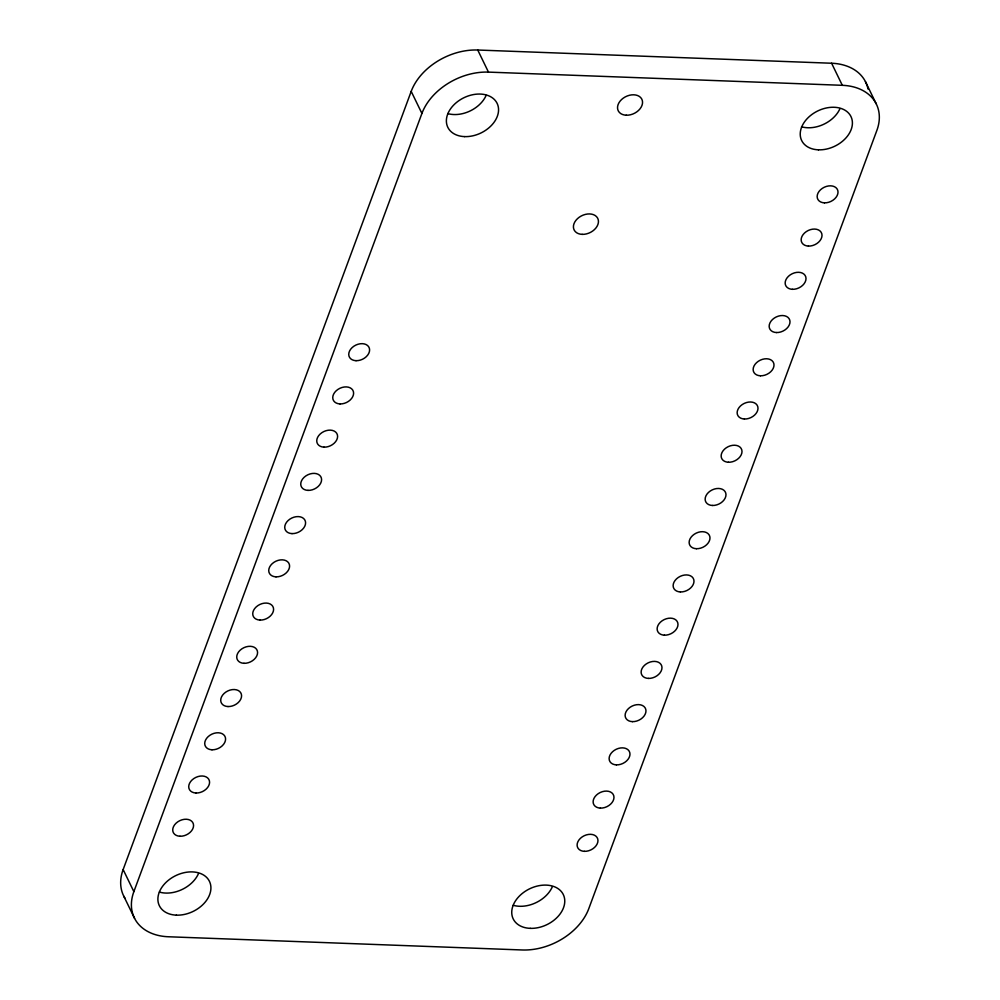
<?xml version="1.0" encoding="UTF-8"?>
<svg xmlns="http://www.w3.org/2000/svg" width="1000" height="1000" viewBox="0 0 1000 1000"><rect width="100%" height="100%" fill="white"/><g stroke="black" fill="none" stroke-linecap="round" stroke-linejoin="round"><path stroke-width="1.5" d="M125.125 898.538A55.688 39.787 -25.9 0 1 123.138 869.562L411.2 91.375A55.688 39.787 -25.9 0 1 477.75 50.025L831.6 63.238A55.688 39.787 -25.9 0 1 868.012 89.038M133.863 891.637L421.912 113.45A55.688 39.787 -25.9 0 1 488.462 72.112L842.312 85.312A55.688 39.787 -25.9 0 1 876.862 130.438L588.8 908.625A55.688 39.787 -25.9 0 1 522.25 949.975L168.4 936.762A55.688 39.787 -25.9 0 1 133.863 891.637L123.138 869.562M865.438 81.65L876.162 103.725M831.6 63.238L842.312 85.312M477.75 50.025L488.462 72.112M411.2 91.375L421.912 113.45M123.837 896.275L134.562 918.35M198.475 873.612A27.837 19.887 -25.9 0 1 159.412 892.087M552.325 886.812A27.837 19.887 -25.9 0 1 513.263 905.3M486.138 95.388A27.4 19.575 -25.9 0 1 447.7 113.575M839.987 108.6A27.4 19.575 -25.9 0 1 801.55 126.788M244 663.312A10.962 7.837 -25.9 0 0 257.337 650.875A10.962 7.837 -25.9 0 0 240.113 650.225A10.962 7.837 -25.9 0 0 244 663.312M260 620.087A10.962 7.837 -25.9 0 0 273.35 607.638A10.962 7.837 -25.9 0 0 256.112 607A10.962 7.837 -25.9 0 0 260 620.087M276 576.85A10.962 7.837 -25.9 0 0 289.35 564.412A10.962 7.837 -25.9 0 0 272.113 563.763A10.962 7.837 -25.9 0 0 276 576.85M292.013 533.612A10.962 7.837 -25.9 0 0 305.35 521.175A10.962 7.837 -25.9 0 0 288.113 520.525A10.962 7.837 -25.9 0 0 292.013 533.612M308.012 490.387A10.962 7.837 -25.9 0 0 321.35 477.938A10.962 7.837 -25.9 0 0 304.125 477.3A10.962 7.837 -25.9 0 0 308.012 490.387M324.012 447.15A10.962 7.837 -25.9 0 0 337.362 434.712A10.962 7.837 -25.9 0 0 320.125 434.062A10.962 7.837 -25.9 0 0 324.012 447.15M340.012 403.925A10.962 7.837 -25.9 0 0 353.363 391.475A10.962 7.837 -25.9 0 0 336.125 390.838A10.962 7.837 -25.9 0 0 340.012 403.925M356.025 360.688A10.962 7.837 -25.9 0 0 369.363 348.25A10.962 7.837 -25.9 0 0 352.125 347.6A10.962 7.837 -25.9 0 0 356.025 360.688M464.588 136.613A27.4 19.575 -25.9 0 0 497.95 105.512A27.4 19.575 -25.9 0 0 454.862 103.9A27.4 19.575 -25.9 0 0 464.588 136.613M818.438 149.825A27.4 19.575 -25.9 0 0 851.8 118.713A27.4 19.575 -25.9 0 0 808.713 117.112A27.4 19.575 -25.9 0 0 818.438 149.825M792.425 289.312A10.962 7.837 -25.9 0 0 805.775 276.875A10.962 7.837 -25.9 0 0 788.538 276.225A10.962 7.837 -25.9 0 0 792.425 289.312M808.425 246.088A10.962 7.837 -25.9 0 0 821.775 233.637A10.962 7.837 -25.9 0 0 804.538 233A10.962 7.837 -25.9 0 0 808.425 246.088M824.438 202.85A10.962 7.837 -25.9 0 0 837.775 190.413A10.962 7.837 -25.9 0 0 820.537 189.762A10.962 7.837 -25.9 0 0 824.438 202.85M530.25 928.35A27.837 19.887 -25.9 0 0 564.15 896.75A27.837 19.887 -25.9 0 0 520.363 895.113A27.837 19.887 -25.9 0 0 530.25 928.35M176.4 915.15A27.837 19.887 -25.9 0 0 210.3 883.538A27.837 19.887 -25.9 0 0 166.525 881.9A27.837 19.887 -25.9 0 0 176.4 915.15M626.25 115.213A13.15 9.4 -25.9 0 0 642.262 100.288A13.15 9.4 -25.9 0 0 621.587 99.513A13.15 9.4 -25.9 0 0 626.25 115.213M582.15 234.363A13.15 9.4 -25.9 0 0 598.162 219.425A13.15 9.4 -25.9 0 0 577.487 218.65A13.15 9.4 -25.9 0 0 582.15 234.363M776.425 332.55A10.962 7.837 -25.9 0 0 789.762 320.1A10.962 7.837 -25.9 0 0 772.537 319.462A10.962 7.837 -25.9 0 0 776.425 332.55M760.425 375.788A10.962 7.837 -25.9 0 0 773.763 363.338A10.962 7.837 -25.9 0 0 756.525 362.7A10.962 7.837 -25.9 0 0 760.425 375.788M744.412 419.012A10.962 7.837 -25.9 0 0 757.763 406.575A10.962 7.837 -25.9 0 0 740.525 405.925A10.962 7.837 -25.9 0 0 744.412 419.012M728.413 462.25A10.962 7.837 -25.9 0 0 741.762 449.8A10.962 7.837 -25.9 0 0 724.525 449.162A10.962 7.837 -25.9 0 0 728.413 462.25M712.412 505.475A10.962 7.837 -25.9 0 0 725.75 493.038A10.962 7.837 -25.9 0 0 708.525 492.388A10.962 7.837 -25.9 0 0 712.412 505.475M696.413 548.713A10.962 7.837 -25.9 0 0 709.75 536.275A10.962 7.837 -25.9 0 0 692.513 535.625A10.962 7.837 -25.9 0 0 696.413 548.713M680.4 591.95A10.962 7.837 -25.9 0 0 693.75 579.5A10.962 7.837 -25.9 0 0 676.513 578.862A10.962 7.837 -25.9 0 0 680.4 591.95M664.4 635.175A10.962 7.837 -25.9 0 0 677.75 622.737A10.962 7.837 -25.9 0 0 660.512 622.087A10.962 7.837 -25.9 0 0 664.4 635.175M648.4 678.413A10.962 7.837 -25.9 0 0 661.737 665.962A10.962 7.837 -25.9 0 0 644.5 665.325A10.962 7.837 -25.9 0 0 648.4 678.413M632.4 721.637A10.962 7.837 -25.9 0 0 645.738 709.2A10.962 7.837 -25.9 0 0 628.5 708.55A10.962 7.837 -25.9 0 0 632.4 721.637M616.388 764.875A10.962 7.837 -25.9 0 0 629.738 752.438A10.962 7.837 -25.9 0 0 612.5 751.787A10.962 7.837 -25.9 0 0 616.388 764.875M600.388 808.112A10.962 7.837 -25.9 0 0 613.737 795.662A10.962 7.837 -25.9 0 0 596.5 795.025A10.962 7.837 -25.9 0 0 600.388 808.112M584.388 851.338A10.962 7.837 -25.9 0 0 597.725 838.9A10.962 7.837 -25.9 0 0 580.487 838.25A10.962 7.837 -25.9 0 0 584.388 851.338M179.988 836.25A10.962 7.837 -25.9 0 0 193.325 823.8A10.962 7.837 -25.9 0 0 176.1 823.162A10.962 7.837 -25.9 0 0 179.988 836.25M195.987 793.012A10.962 7.837 -25.9 0 0 209.338 780.575A10.962 7.837 -25.9 0 0 192.1 779.925A10.962 7.837 -25.9 0 0 195.987 793.012M211.988 749.788A10.962 7.837 -25.9 0 0 225.338 737.337A10.962 7.837 -25.9 0 0 208.1 736.7A10.962 7.837 -25.9 0 0 211.988 749.788M228 706.55A10.962 7.837 -25.9 0 0 241.337 694.1A10.962 7.837 -25.9 0 0 224.1 693.462A10.962 7.837 -25.9 0 0 228 706.55"/></g></svg>
